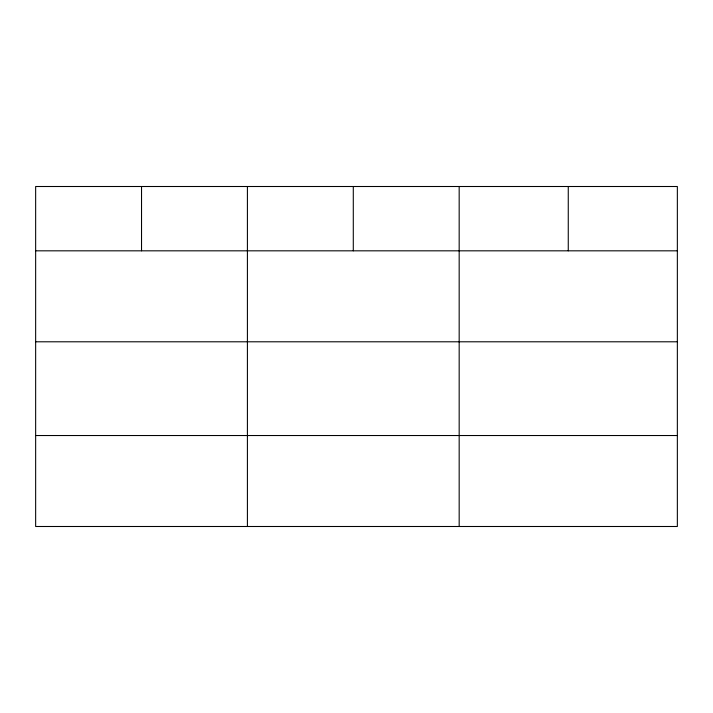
<?xml version="1.0" encoding="UTF-8"?>
<svg xmlns="http://www.w3.org/2000/svg" width="713" height="713" viewBox="0 0 713 713"><rect width="100%" height="100%" fill="white"/><g stroke="black" fill="none" stroke-linecap="round" stroke-linejoin="round"><path stroke-width="1.07" d="M677.35 341.794L677.35 186.503L35.65 186.503L35.65 526.497L677.35 526.497L677.35 341.794L35.65 341.794M35.65 250.824L677.35 250.824M35.65 435.527L677.35 435.527M568.261 186.503L568.261 250.824M459.172 186.503L459.172 526.497M353.291 186.503L353.291 250.824M247.411 186.503L247.411 526.497M141.531 186.503L141.531 250.824"/></g></svg>
